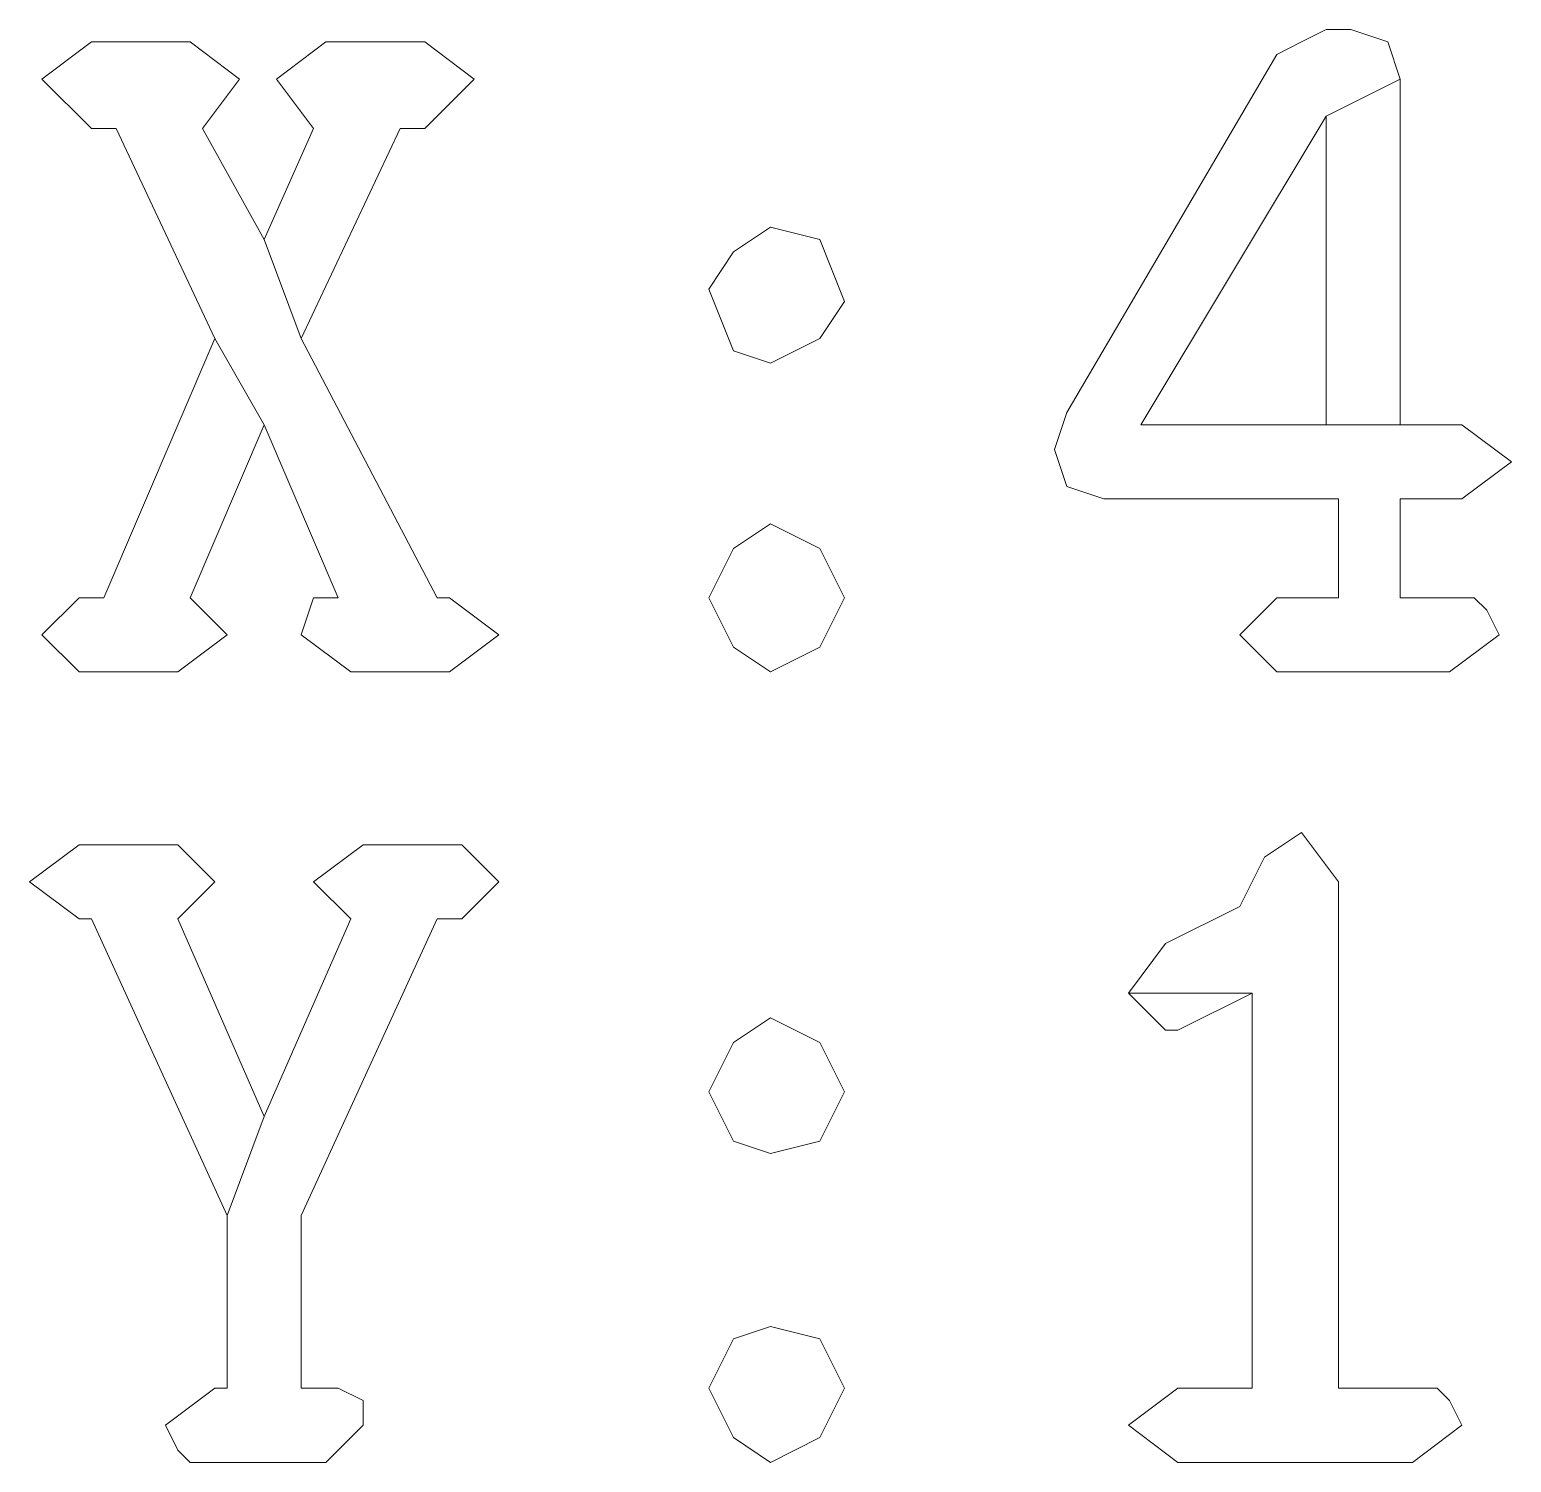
# Model space of a CAD drawing. Extents: x 3411 to 238236, y 6926 to 86361.
# Drawn here: x 171493.6 to 171587.1, y 36271.1 to 36361.4 of the extents above; entities that cross this region are included whole.
import ezdxf

# ---------------------------------------------------------------- set-up
doc = ezdxf.new("R2010")
doc.units = 13
doc.header["$MEASUREMENT"] = 0
doc.layers.add('L3D0 Base', color=3, linetype='Continuous')

msp = doc.modelspace()

# ---------------------------------------------------------------- linework, layer by layer
at = {"layer": 'L3D0 Base', "lineweight": 0}
for points in [[(171503.727, 36360.667), (171497.496, 36360.667), (171494.381, 36358.33), (171497.496, 36355.215), (171499.054, 36355.215), (171505.284, 36341.976), (171508.4, 36336.524), (171513.072, 36325.621), (171511.515, 36325.621), (171510.736, 36323.285), (171513.851, 36320.948), (171520.081, 36320.948), (171523.197, 36323.285), (171520.081, 36325.621), (171519.303, 36325.621), (171510.736, 36341.976), (171508.4, 36348.206), (171504.506, 36355.215), (171506.842, 36358.33)], [(171518.524, 36360.667), (171512.294, 36360.667), (171509.178, 36358.33), (171511.515, 36355.215), (171508.4, 36348.206), (171510.736, 36341.976), (171516.966, 36355.215), (171518.524, 36355.215), (171521.639, 36358.33)], [(171576.933, 36361.446), (171575.376, 36361.446), (171573.818, 36360.667), (171572.261, 36359.888), (171559.021, 36337.303), (171558.242, 36334.967), (171559.021, 36332.63), (171561.357, 36331.851), (171576.155, 36331.851), (171576.155, 36325.621), (171572.261, 36325.621), (171569.924, 36323.285), (171572.261, 36320.948), (171583.164, 36320.948), (171586.279, 36323.285), (171585.5, 36324.842), (171584.721, 36325.621), (171583.164, 36325.621), (171580.049, 36325.621), (171580.049, 36331.851), (171583.942, 36331.851), (171587.058, 36334.188), (171583.942, 36336.524), (171580.049, 36336.524), (171563.694, 36336.524), (171575.376, 36355.994), (171580.049, 36358.33), (171579.27, 36360.667)], [(171580.049, 36358.33), (171575.376, 36355.994), (171575.376, 36336.524), (171563.694, 36336.524), (171580.049, 36336.524)], [(171540.33, 36348.985), (171537.994, 36347.427), (171536.436, 36345.091), (171537.994, 36341.197), (171540.33, 36340.418), (171543.445, 36341.976), (171545.003, 36344.312), (171543.445, 36348.206)], [(171505.284, 36341.976), (171498.275, 36325.621), (171496.718, 36325.621), (171494.381, 36323.285), (171496.718, 36320.948), (171502.948, 36320.948), (171506.063, 36323.285), (171503.727, 36325.621), (171508.4, 36336.524)], [(171540.33, 36330.294), (171537.994, 36328.736), (171536.436, 36325.621), (171537.994, 36322.506), (171540.33, 36320.948), (171543.445, 36322.506), (171545.003, 36325.621), (171543.445, 36328.736)], [(171573.818, 36310.824), (171571.482, 36309.266), (171569.924, 36306.151), (171565.251, 36303.815), (171562.915, 36300.7), (171570.703, 36300.7), (171570.703, 36275.778), (171566.03, 36275.778), (171562.915, 36273.442), (171566.03, 36271.106), (171580.827, 36271.106), (171583.942, 36273.442), (171583.164, 36275), (171582.385, 36275.778), (171580.827, 36275.778), (171576.155, 36275.778), (171576.155, 36307.709)], [(171502.948, 36310.045), (171496.718, 36310.045), (171493.602, 36307.709), (171496.718, 36305.372), (171497.496, 36305.372), (171506.063, 36286.681), (171508.4, 36292.912), (171502.948, 36305.372), (171505.284, 36307.709)], [(171520.86, 36310.045), (171514.63, 36310.045), (171511.515, 36307.709), (171513.851, 36305.372), (171508.4, 36292.912), (171506.063, 36286.681), (171506.063, 36275.778), (171505.284, 36275.778), (171502.169, 36273.442), (171502.948, 36271.884), (171503.727, 36271.106), (171505.284, 36271.106), (171512.294, 36271.106), (171514.63, 36273.442), (171514.63, 36275), (171513.072, 36275.778), (171512.294, 36275.778), (171510.736, 36275.778), (171510.736, 36286.681), (171519.303, 36305.372), (171520.86, 36305.372), (171523.197, 36307.709)], [(171562.915, 36300.7), (171565.251, 36298.363), (171566.03, 36298.363), (171570.703, 36300.7)], [(171540.33, 36299.142), (171537.994, 36297.585), (171536.436, 36294.469), (171537.994, 36291.354), (171540.33, 36290.575), (171543.445, 36291.354), (171545.003, 36294.469), (171543.445, 36297.585)], [(171540.33, 36279.672), (171537.994, 36278.894), (171536.436, 36275.778), (171537.994, 36272.663), (171540.33, 36271.106), (171543.445, 36272.663), (171545.003, 36275.778), (171543.445, 36278.894)]]:
    msp.add_lwpolyline(points, close=True, dxfattribs=at)

doc.saveas('drawing.dxf')
